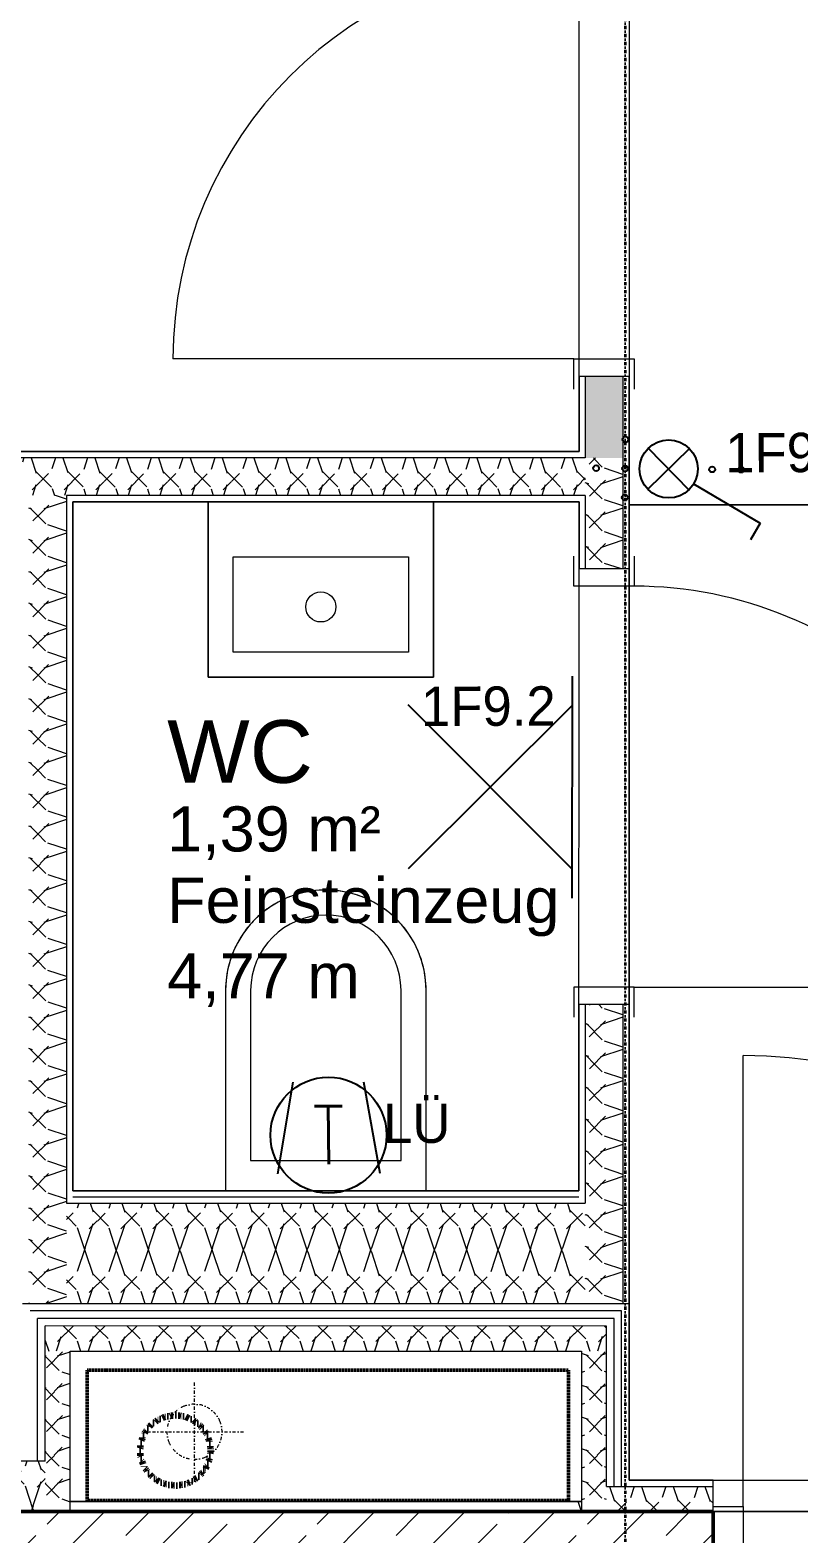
# Model space of a CAD drawing. Header units: metres. Extents: x -17679 to 22565, y -12299 to 33430.
# Drawn here: x 1560 to 3094, y 19625 to 22626 of the extents above; entities that cross this region are included whole.
import ezdxf
from ezdxf.enums import TextEntityAlignment as Align

# ---------------------------------------------------------------- set-up
doc = ezdxf.new("R2010")
doc.units = ezdxf.units.M
for name, pattern in [('Strich Punkt', [0.015875, 0.00635, -0.0047625, 0, -0.0047625]), ('Strich Punkt Mittel', [0.015875, 0.00635, -0.0047625, 0, -0.0047625]), ('Verdeckt', [0.003, 0.002, -0.001])]:
    doc.linetypes.add(name, pattern=pattern)
doc.layers.get('0').update_dxf_attribs({"color": 252})
for name, color, linetype, lineweight in [('A-DETL-MBND', 5, 'Continuous', 5), ('A_Brandabschnitte', 30, 'Verdeckt', 50), ('A_Decken', 8, 'Continuous', 13), ('A_Kanal_SW', 34, 'Strich Punkt', 100), ('A_Raeume', 7, 'Continuous', 13), ('A_Raeume_', 7, 'Continuous', 5), ('A_Raeume_Beschriftung_', 7, 'Continuous', 9), ('A_Raster_', 1, 'Continuous', 9), ('A_Sanitaer', 3, 'Continuous', 13), ('A_Tueren', 31, 'Continuous', 13), ('A_Waende', 7, 'Continuous', 13), ('P-PIPE', 3, 'Continuous', 5), ('P-PIPE-CNTR', 3, 'Continuous', 5)]:
    doc.layers.add(name, color=color, linetype=linetype, lineweight=lineweight)
doc.layers.add('E_Steckdose+Schalter', color=150, linetype='Continuous', true_color=0x0b6cf4)
doc.layers.add('ET_LEGENDE - Wohnung$0$800_KO_HI____L', color=130, linetype='Continuous')
doc.styles.add('Arial_2', font='arial.ttf', dxfattribs={"height": 0.09})
doc.styles.add('Arial_4', font='arial.ttf', dxfattribs={"height": 0.1249999999999999})
doc.styles.add('ET_LEGENDE - Wohnung$0$ROMANS', font='romans.shx', dxfattribs={"width": 0.6})

# ---------------------------------------------------------------- blocks, each defined once
blk = doc.blocks.new('*U548')
for p, q in [((25, 43.30127018922939), (91.66666666666666, 158.7713240271434)), ((91.66666666666666, 158.7713240271434), (120.5341801261374, 142.1046573604767)), ((-35.35533905932738, -35.35533905932736), (35.35533905932737, 35.35533905932737)), ((35.35533905932736, -35.35533905932738), (-35.35533905932736, 35.35533905932738))]:
    blk.add_line(p, q)
blk.add_circle((0, 0), 50)
at = {"layer": 'ET_LEGENDE - Wohnung$0$800_KO_HI____L'}
for centre in [(0, 125), (0, 74.99999999999997), (-50, -75), (0, -75), (50, -75), (0, -125)]:
    blk.add_circle(centre, 5, dxfattribs=at)
at = {"style": 'ET_LEGENDE - Wohnung$0$ROMANS', "width": 0.6, "flags": 1}
for tag, p in [('RAUMBUCHNUMMER', (-0.248237514286302, -465.740553349995)), ('ANLAGE', (-0.248237514286302, -615.740553349995))]:
    blk.add_attdef(tag, text='', height=100, dxfattribs=at).set_placement(p, align=Align.MIDDLE)
for tag, p in [('TEILANLAGE_NR', (-0.248237514286302, -765.740553349995)), ('KOMPONENTE', (-0.248237514286302, -915.740553349995)), ('KOMPONENTE_NR', (-0.248237514286302, -1065.740553349995)), ('BEZEICHNUNG', (-0.248237514286302, -1215.740553349995)), ('TYP', (-0.248237514286302, -1365.740553349995)), ('HERSTELLER', (-0.248237514286302, -1515.740553349995)), ('MODEL', (-0.248237514286302, -1665.740553349995)), ('LEISTUNG_MAX', (-0.248237514286302, -1815.740553349995)), ('SPEZIFISCH_1', (-0.248237514286302, -1965.740553349995)), ('SPEZIFISCH_2', (-0.248237514286302, -2115.740553349995)), ('SPEZIFISCH_3', (-0.2482375142872115, -2265.740553349995)), ('SPEZIFISCH_4', (-0.248237514286302, -2415.740553349995)), ('SPEZIFISCH_5', (-0.248237514286302, -2565.740553349995)), ('GEWERKE_CODE', (-0.248237514286302, -2715.740553349995)), ('LV_POS', (-0.248237514286302, -2865.740553349995)), ('ZAEHLER', (-0.248237514286302, -3015.740553349995)), ('PLATZHALTER_1', (-0.248237514286302, -3165.740553349995)), ('PLATZHALTER_2', (-0.2482375142872115, -3315.740553349995)), ('PLATZHALTER_3', (-0.2482375142872115, -3465.740553349995)), ('JOBLISTE_VDMA', (-0.248237514286302, -3615.740553349996)), ('ET_SPEZIFISCH_1', (-0.248237514286302, -3765.740553349996)), ('ET_SPEZIFISCH_2', (-0.248237514286302, -3915.740553349996)), ('ET_SPEZIFISCH_3', (-0.248237514286302, -4065.740553349995)), ('ET_SPEZIFISCH_4', (-0.248237514286302, -4215.740553349995)), ('ET_SPEZIFISCH_5', (-0.248237514286302, -4365.740553349995)), ('ET_SPEZIFISCH_6', (-0.248237514286302, -4515.740553349995)), ('ET_SPEZIFISCH_7', (-0.248237514286302, -4665.740553349995))]:
    blk.add_attdef(tag, text='', height=100, dxfattribs=at).set_placement(p, align=Align.MIDDLE_CENTER)
blk = doc.blocks.new('*U554')
for p, q in [((-61.10572275256288, 91.4663361400626), (-88.08133666266853, -65.89141166887865)), ((61.13336169065442, 91.44786541193635), (88.10124545852727, -65.86478990064664))]:
    blk.add_line(p, q)
blk.add_circle((0, 0), 100)
at = {"style": 'ET_LEGENDE - Wohnung$0$ROMANS', "width": 0.8}
blk.add_text('T', height=100, dxfattribs=at).set_placement((0, 0), align=Align.MIDDLE_CENTER)
at = {"style": 'ET_LEGENDE - Wohnung$0$ROMANS', "width": 0.6, "flags": 1}
for tag, p in [('RAUMBUCHNUMMER', (0, -400)), ('ANLAGE', (0, -550))]:
    blk.add_attdef(tag, text='', height=100, dxfattribs=at).set_placement(p, align=Align.MIDDLE)
for tag, p in [('TEILANLAGE_NR', (0, -700)), ('KOMPONENTE', (0, -850)), ('KOMPONENTE_NR', (0, -1000)), ('BEZEICHNUNG', (0, -1150)), ('TYP', (0, -1300)), ('HERSTELLER', (0, -1450)), ('MODEL', (0, -1600)), ('LEISTUNG_MAX', (0, -1750)), ('SPEZIFISCH_1', (0, -1900)), ('SPEZIFISCH_2', (0, -2050)), ('SPEZIFISCH_3', (-9.095e-13, -2200)), ('SPEZIFISCH_4', (0, -2350)), ('SPEZIFISCH_5', (0, -2500)), ('GEWERKE_CODE', (0, -2650)), ('LV_POS', (0, -2800)), ('ZAEHLER', (0, -2950)), ('PLATZHALTER_1', (0, -3100)), ('PLATZHALTER_2', (-9.095e-13, -3250)), ('PLATZHALTER_3', (-9.095e-13, -3400)), ('JOBLISTE_VDMA', (0, -3550)), ('ET_SPEZIFISCH_1', (0, -3700)), ('ET_SPEZIFISCH_2', (0, -3850)), ('ET_SPEZIFISCH_3', (0, -4000)), ('ET_SPEZIFISCH_4', (0, -4149.999999999999)), ('ET_SPEZIFISCH_5', (0, -4299.999999999999)), ('ET_SPEZIFISCH_6', (0, -4449.999999999999)), ('ET_SPEZIFISCH_7', (0, -4599.999999999999))]:
    blk.add_attdef(tag, text='', height=100, dxfattribs=at).set_placement(p, align=Align.MIDDLE_CENTER)
blk = doc.blocks.new('*U546')
for p, q in [((-70.71067811865481, -70.71067811865473), (70.71067811865473, 70.71067811865474)), ((70.7106781186547, -70.71067811865474), (-70.71067811865478, 70.71067811865477)), ((-95.7106781186548, -70.71067811865473), (95.7106781186547, -70.71067811865474))]:
    blk.add_line(p, q)
at = {"style": 'ET_LEGENDE - Wohnung$0$ROMANS', "width": 0.6, "flags": 1}
for tag, p in [('RAUMBUCHNUMMER', (0, -400)), ('ANLAGE', (0, -550))]:
    blk.add_attdef(tag, text='', height=100, dxfattribs=at).set_placement(p, align=Align.MIDDLE)
for tag, p in [('TEILANLAGE_NR', (0, -700)), ('KOMPONENTE', (0, -850)), ('KOMPONENTE_NR', (0, -1000)), ('BEZEICHNUNG', (0, -1150)), ('TYP', (0, -1300)), ('HERSTELLER', (0, -1450)), ('MODEL', (0, -1600)), ('LEISTUNG_MAX', (0, -1750)), ('SPEZIFISCH_1', (0, -1900)), ('SPEZIFISCH_2', (0, -2050)), ('SPEZIFISCH_3', (-9.095e-13, -2200)), ('SPEZIFISCH_4', (0, -2350)), ('SPEZIFISCH_5', (0, -2500)), ('GEWERKE_CODE', (0, -2650)), ('LV_POS', (0, -2800)), ('ZAEHLER', (0, -2950)), ('PLATZHALTER_1', (0, -3100)), ('PLATZHALTER_2', (-9.095e-13, -3250)), ('PLATZHALTER_3', (-9.095e-13, -3400)), ('JOBLISTE_VDMA', (0, -3550)), ('ET_SPEZIFISCH_1', (0, -3700)), ('ET_SPEZIFISCH_2', (0, -3850)), ('ET_SPEZIFISCH_3', (0, -4000)), ('ET_SPEZIFISCH_4', (0, -4149.999999999999)), ('ET_SPEZIFISCH_5', (0, -4299.999999999999)), ('ET_SPEZIFISCH_6', (0, -4449.999999999999)), ('ET_SPEZIFISCH_7', (0, -4599.999999999999))]:
    blk.add_attdef(tag, text='', height=100, dxfattribs=at).set_placement(p, align=Align.MIDDLE_CENTER)
blk = doc.blocks.new('UZ_D1 - SL_0900x2000_Wohnungstür-5426848-263_PP_03DG_BT2')
at = {"layer": 'A_Tueren', "lineweight": 5}
for p, q in [((-0.4500000000000081, 0.1000000000000607), (-0.5100000000000088, 0.1000000000000607)), ((-0.4500000000000082, -0.1000000000009659), (-0.4500000000000081, 0.1000000000000607)), ((0.4499999999999915, 0.1000000000000617), (0.5099999999999922, 0.1000000000000617)), ((0.4499999999999915, -0.1000000000009661), (0.4499999999999915, 0.1000000000000617)), ((-0.5100000000000088, -0.1000000000009661), (-0.4500000000000082, -0.1000000000009659)), ((0.5099999999999922, -0.1000000000009661), (0.4499999999999915, -0.1000000000009661)), ((0.4499999999999896, -0.1000000000009668), (0.449999999999988, -1.000000000000967))]:
    blk.add_line(p, q, dxfattribs=at)
blk.add_arc((0.4499999999999895, -0.1000000000009668), 0.9000000000000012, 179.9999999999999, 269.9999999999999, dxfattribs=at)
blk = doc.blocks.new('UZ_D1 - SL_0800x2000_Zimmertür_Stahlzarge_GK-5426788-263_PP_03DG_BT2')
at = {"layer": 'A_Tueren', "lineweight": 5}
for p, q in [((0.3999999999999895, 0.0600000000009666), (0.3999999999999881, 0.8600000000009665)), ((-0.4600000000000088, 0.0600000000009661), (-0.400000000000008, 0.0600000000009659)), ((-0.400000000000008, 0.0600000000009659), (-0.400000000000008, -0.0600000000000611)), ((0.3999999999999917, 0.0600000000009661), (0.3999999999999917, -0.060000000000065)), ((0.4599999999999925, 0.0600000000009661), (0.3999999999999917, 0.0600000000009661)), ((-0.400000000000008, -0.0600000000000611), (-0.4600000000000088, -0.0600000000000611)), ((0.3999999999999917, -0.060000000000065), (0.4599999999999925, -0.0600000000000649))]:
    blk.add_line(p, q, dxfattribs=at)
blk.add_arc((0.3999999999999895, 0.0600000000009666), 0.7999999999999995, 89.99999999999969, 180, dxfattribs=at)
blk = doc.blocks.new('UZ_D1 - SL_0800x2000_Zimmertür_Stahlzarge_GK-7175508-263_PP_03DG_BT2')
at = {"layer": 'A_Tueren', "lineweight": 5}
for p, q in [((-0.400000000000008, 0.0600000000000611), (-0.4600000000000088, 0.0600000000000611)), ((-0.400000000000008, -0.0600000000009659), (-0.400000000000008, 0.0600000000000611)), ((0.3999999999999917, 0.0600000000000649), (0.4599999999999925, 0.060000000000065)), ((0.3999999999999917, -0.0600000000009661), (0.3999999999999917, 0.060000000000065)), ((-0.4600000000000088, -0.0600000000009661), (-0.400000000000008, -0.0600000000009659)), ((0.4599999999999925, -0.0600000000009661), (0.3999999999999917, -0.0600000000009661)), ((0.3999999999999895, -0.0600000000009666), (0.3999999999999883, -0.8600000000009668))]:
    blk.add_line(p, q, dxfattribs=at)
blk.add_arc((0.3999999999999895, -0.0600000000009665), 0.8000000000000008, 179.9999999999999, 269.9999999999999, dxfattribs=at)
blk = doc.blocks.new('Sani_Handwaschbecken_Wandbasiert_eckig - 450 x 350-11050515-263_PP_03DG_BT2')
at = {"layer": 'A_Sanitaer', "lineweight": 5}
for p, q in [((0.3476462476066952, 0.400000000000962), (-0.1023537523933027, 0.400000000000962)), ((-0.1023537523933027, 0.400000000000962), (-0.1023537523933027, 0.0500000000009886)), ((-0.1023537523933027, 0.0500000000009887), (-0.1023537523933027, 0.400000000000962)), ((-0.1023537523933027, 0.400000000000962), (0.3476462476066952, 0.400000000000962)), ((0.3476462476066952, 0.0500000000009886), (0.3476462476066952, 0.400000000000962)), ((0.3476462476066952, 0.400000000000962), (0.3476462476066952, 0.0500000000009887)), ((-0.0523537523932997, 0.1600000000010784), (-0.0523537523932997, 0.3500000000009899)), ((-0.0523537523932997, 0.3500000000009899), (0.2976462476066701, 0.3500000000009899)), ((0.2976462476066701, 0.3500000000009899), (0.2976462476066701, 0.1600000000010784)), ((0.2976462476066701, 0.1600000000010784), (-0.0523537523932997, 0.1600000000010784))]:
    blk.add_line(p, q, dxfattribs=at)
blk.add_circle((0.1226462476066962, 0.2600000000009186), 0.03, dxfattribs=at)
blk = doc.blocks.new('Sani_WC-Wandbasierend - 400x600-3803100-263_PP_03DG_BT2')
at = {"layer": 'A_Sanitaer', "lineweight": 5}
for p, q in [((-0.0750000000000053, 0.5125000000019605), (-0.0750000000000053, 0.112500000001966)), ((-0.0750000000000077, 0.5125000000019089), (-0.0750000000000077, 0.112500000001966)), ((-0.0250000000000051, 0.5125000000019088), (-0.0250000000000051, 0.1725000000019744)), ((0.2749999999999947, 0.1725000000019744), (0.2749999999999948, 0.5125000000019082)), ((0.3249999999999948, 0.112500000001966), (0.3249999999999949, 0.5125000000019604)), ((0.3249999999999972, 0.112500000001966), (0.3249999999999972, 0.5125000000019082)), ((-0.0250000000000051, 0.1725000000019744), (0.2749999999999947, 0.1725000000019744)), ((-0.0750000000000077, 0.112500000001966), (0.3249999999999972, 0.112500000001966))]:
    blk.add_line(p, q, dxfattribs=at)
for centre, radius, start, end in [((0.1249999999999948, 0.5125000000019604), 0.1999999999999988, 5.09e-14, 179.9999999999997), ((0.1249999999999948, 0.5125000000019082), 0.1999999999999988, 112.8528794998156, 118.3338571281986), ((0.1249999999999948, 0.5125000000019082), 0.1999999999999987, 101.3339964692046, 112.8528794998156), ((0.1249999999999948, 0.5125000000019082), 0.1999999999999987, 97.60326441027593, 101.3339964692046), ((0.1249999999999948, 0.5125000000019082), 0.1999999999999986, 82.39673558972397, 97.60326441027593), ((0.1249999999999948, 0.5125000000019082), 0.1999999999999986, 78.66600353081888, 82.39673558972397), ((0.1249999999999948, 0.5125000000019082), 0.1999999999999986, 67.14712050018116, 78.66600353081888), ((0.1249999999999948, 0.5125000000019082), 0.1999999999999987, 61.66614287180238, 67.14712050018117), ((0.1249999999999948, 0.5125000000019082), 0.149999999999999, 3.82e-14, 179.9999999999997), ((0.1249999999999948, 0.5125000000019082), 0.1999999999999989, 128.1952334386284, 134.0719441992074), ((0.1249999999999948, 0.5125000000019082), 0.1999999999999988, 118.3338571281985, 128.1952334386284), ((0.1249999999999948, 0.5125000000019082), 0.1999999999999985, 51.80476656136871, 61.66614287180234), ((0.1249999999999948, 0.5125000000019082), 0.1999999999999986, 45.92805580079151, 51.80476656136872), ((0.1249999999999948, 0.5125000000019082), 0.1999999999999989, 143.7337526642709, 149.4915463131633), ((0.1249999999999948, 0.5125000000019082), 0.1999999999999988, 134.0719441992074, 143.7337526642709), ((0.1249999999999948, 0.5125000000019082), 0.1999999999999985, 36.26624733573353, 45.92805580079151), ((0.1249999999999948, 0.5125000000019082), 0.1999999999999985, 30.50845368684214, 36.26624733573353), ((0.1249999999999948, 0.5125000000019082), 0.1999999999999989, 152.2043756006011, 159.8510088430467), ((0.1249999999999948, 0.5125000000019082), 0.1999999999999988, 149.4915463131633, 152.0709084514634), ((0.1249999999999948, 0.5125000000019082), 0.1999999999999986, 20.14899115694564, 30.50845368684214), ((0.1249999999999948, 0.5125000000019082), 0.1999999999999988, 159.8510088430467, 164.7803280719481), ((0.1249999999999948, 0.5125000000019082), 0.1999999999999986, 15.21967192805738, 20.14899115694565), ((0.1249999999999948, 0.5125000000019082), 0.1999999999999988, 164.7803280719481, 179.9999999999997), ((0.1249999999999948, 0.5125000000019082), 0.1999999999999988, 5.72e-14, 15.21967192805736)]:
    blk.add_arc(centre, radius, start, end, dxfattribs=at)
blk = doc.blocks.new('Symbol_Schatten - Bodendurchbruch_Schatten-5766287-263_PP_03DG_BT2')
at = {"layer": 'A-DETL-MBND'}
for p, q in [((-0.5099999999993617, -0.15), (0.5099999999993617, -0.15)), ((0.509999999999362, -0.15), (-0.5099999999993612, -0.15))]:
    blk.add_line(p, q, dxfattribs=at)
blk = doc.blocks.new('6546546')
at = {"layer": 'A_Waende', "lineweight": 5, "true_color": 0x636466}
h = blk.add_hatch(dxfattribs=at)
h.set_pattern_fill('FP_98', color=251, angle=247.6400000000046, style=0, pattern_type=2)
h.set_pattern_definition([(134.9980000000046, (-46.96771972052427, 80.32518947537115), (-0.2539953934585934, 0.1270123151580755), [0.02245, -0.15715]), (134.9980000000046, (-47.07886110418389, 80.37307050332815), (-0.2539953934585934, 0.1270123151580755), [0.02245, -0.15715]), (134.9980000000046, (-46.96747013992857, 80.38888357014865), (-0.2539953934585934, 0.1270123151580755), [0.02245, -0.15715]), (134.9980000000046, (-47.07899194841686, 80.43583978626008), (-0.2539953934585934, 0.1270123151580755), [0.02245, -0.15715]), (161.5630000000046, (-46.98371694582395, 80.341501703383), (-0.5079932232547822, 0.1270184192438913), [0.0502, -0.35141]), (161.5630000000046, (-47.03147923741824, 80.35682369743279), (-0.5079932232547822, 0.1270184192438913), [0.0502, -0.35141]), (161.5630000000046, (-46.98384779005692, 80.40427098631491), (-0.5079932232547822, 0.1270184192438913), [0.0502, -0.35141]), (161.5630000000046, (-47.03122965682257, 80.42051779221029), (-0.5079932232547822, 0.1270184192438913), [0.0502, -0.35141]), (224.9980000000046, (-47.07917610689607, 80.34076105001661), (0.2540042599719548, 0.1269945826250063), [0.02245, -0.15715]), (224.9980000000046, (-46.96747013992857, 80.38888357014865), (0.2540042599719548, 0.1269945826250063), [0.02245, -0.15715]), (224.9980000000046, (-47.07892652630039, 80.40445514479411), (0.2540042599719548, 0.1269945826250063), [0.02245, -0.15715]), (224.9980000000046, (-46.96852579600714, 80.4520332779092), (0.2540042599719548, 0.1269945826250063), [0.02245, -0.15715]), (198.4330000000046, (-47.03147923741824, 80.35682369743279), (0.5080020895753119, 0.1269829543171709), [0.0502, -0.35141]), (198.4330000000046, (-46.98378236794043, 80.37288634484895), (0.5080020895753119, 0.1269829543171709), [0.0502, -0.35141]), (198.4330000000046, (-47.03122965682257, 80.42051779221029), (0.5080020895753119, 0.1269829543171709), [0.0502, -0.35141]), (198.4330000000046, (-46.98353278734475, 80.43658043962647), (0.5080020895753119, 0.1269829543171709), [0.0502, -0.35141])])
h.paths.add_polyline_path([(-46.98058915337031, 77.99146239117188), (-46.98058426348576, 78.1414623893082), (-47.05558426353101, 78.141462014959), (-47.05558877719144, 77.99146464804173)])
h.paths.add_polyline_path([(-46.9805958047575, 77.97896349994778), (-46.98058928093125, 77.9789646480474), (-46.98058915337031, 77.99146239117188), (-47.05558877719144, 77.99146239117188), (-47.05558877719142, 77.9789646480474)])
h.paths.add_polyline_path([(-46.98055808379577, 79.0114623907101), (-46.98046772062193, 82.01439945052103), (-47.05546766428935, 82.01439945052104), (-47.05546772058795, 79.01146464486071)])
h = blk.add_hatch(dxfattribs=at)
h.set_pattern_fill('FP_93', color=251, angle=-112.359999999997, style=0, pattern_type=2)
h.set_pattern_definition([(224.998000000003, (-47.62298576743725, 77.99096274950367), (-0.1270123151580825, -0.2539953934585899), [0.02245, -0.15715]), (224.998000000003, (-47.67048637056562, 77.88074617768962), (-0.1270123151580825, -0.2539953934585899), [0.02245, -0.15715]), (224.998000000003, (-47.68667986221476, 77.99121233009936), (-0.1270123151580825, -0.2539953934585899), [0.02245, -0.15715]), (224.998000000003, (-47.73456089017177, 77.8800709464397), (-0.1270123151580825, -0.2539953934585899), [0.02245, -0.15715]), (251.563000000003, (-47.63891757062046, 77.97589033604956), (-0.1270184192439053, -0.5079932232547789), [0.0502, -0.35141]), (251.563000000003, (-47.65516437651584, 77.92850846928391), (-0.1270184192439053, -0.5079932232547789), [0.0502, -0.35141]), (251.563000000003, (-47.70261166539798, 77.97613991664525), (-0.1270184192439053, -0.5079932232547789), [0.0502, -0.35141]), (251.563000000003, (-47.71831408427641, 77.92745281320536), (-0.1270184192439053, -0.5079932232547789), [0.0502, -0.35141]), (314.998000000003, (-47.63910172909966, 77.8808115998061), (-0.1269945826249992, 0.2540042599719584), [0.02245, -0.15715]), (314.998000000003, (-47.68667986221476, 77.99121233009936), (-0.1269945826249992, 0.2540042599719584), [0.02245, -0.15715]), (314.998000000003, (-47.70225143686022, 77.87975594372753), (-0.1269945826249992, 0.2540042599719584), [0.02245, -0.15715]), (314.998000000003, (-47.75037395699228, 77.99146191069502), (-0.1269945826249992, 0.2540042599719584), [0.02245, -0.15715]), (288.433000000003, (-47.65516437651584, 77.92850846928391), (-0.1269829543171566, 0.5080020895753156), [0.0502, -0.35141]), (288.433000000003, (-47.67030221208641, 77.97582491393308), (-0.1269829543171566, 0.5080020895753156), [0.0502, -0.35141]), (288.433000000003, (-47.71831408427641, 77.92745281320536), (-0.1269829543171566, 0.5080020895753156), [0.0502, -0.35141]), (288.433000000003, (-47.73437673169257, 77.97514968268318), (-0.1269829543171566, 0.5080020895753156), [0.0502, -0.35141])])
h.paths.add_polyline_path([(-47.05559580472351, 77.90396502422628), (-47.05559141020623, 77.90396502422628), (-47.05559580472352, 77.97896464804738), (-48.17808877668321, 77.97896502419236), (-48.1780887766832, 77.90399842582045), (-47.06805808375616, 77.90396502422628)])
h.paths.add_polyline_path([(-48.1780887766832, 77.90399842582045), (-48.17808915282822, 77.90400354147131), (-48.17809140969795, 77.90399842589973)])
h = blk.add_hatch(dxfattribs=at)
h.set_pattern_fill('FP_30', color=251, angle=247.6400000000022, style=0, pattern_type=2)
h.set_pattern_definition([(134.9980000000021, (-46.9677432710317, 77.14184893445616), (-0.2539953934585882, 0.1270123151580861), [0.02245, -0.15715]), (134.9980000000021, (-47.07926507951997, 77.18880515056759), (-0.2539953934585882, 0.1270123151580861), [0.02245, -0.15715]), (134.9980000000021, (-46.96787411526466, 77.20461821738807), (-0.2539953934585882, 0.1270123151580861), [0.02245, -0.15715]), (134.9980000000021, (-47.07901549892429, 77.25249924534509), (-0.2539953934585882, 0.1270123151580861), [0.02245, -0.15715]), (161.5630000000022, (-46.98412092116003, 77.15723635062243), (-0.5079932232547771, 0.1270184192439125), [0.0502, -0.35141]), (161.5630000000022, (-47.03150278792569, 77.1734831565178), (-0.5079932232547771, 0.1270184192439125), [0.0502, -0.35141]), (161.5630000000022, (-46.98387134056436, 77.22093044539994), (-0.5079932232547771, 0.1270184192439125), [0.0502, -0.35141]), (161.5630000000022, (-47.03163363215865, 77.23625243944971), (-0.5079932232547771, 0.1270184192439125), [0.0502, -0.35141]), (224.9980000000022, (-47.0791996574035, 77.15742050910163), (0.2540042599719601, 0.1269945826249957), [0.02245, -0.15715]), (224.9980000000022, (-46.96787411526466, 77.20461821738807), (0.2540042599719601, 0.1269945826249957), [0.02245, -0.15715]), (224.9980000000022, (-47.07895007680781, 77.22111460387914), (0.2540042599719601, 0.1269945826249957), [0.02245, -0.15715]), (224.9980000000022, (-46.96854934651456, 77.26869273699424), (0.2540042599719601, 0.1269945826249957), [0.02245, -0.15715]), (198.4330000000022, (-47.03150278792569, 77.1734831565178), (0.5080020895753172, 0.1269829543171497), [0.0502, -0.35141]), (198.4330000000022, (-46.98380591844787, 77.18954580393398), (0.5080020895753172, 0.1269829543171497), [0.0502, -0.35141]), (198.4330000000022, (-47.03163363215865, 77.23625243944971), (0.5080020895753172, 0.1269829543171497), [0.0502, -0.35141]), (198.4330000000022, (-46.98393676268084, 77.25231508686589), (0.5080020895753172, 0.1269829543171497), [0.0502, -0.35141])])
h.paths.add_polyline_path([(-46.98063993294141, 76.29146239194175), (-46.98064861719539, 76.88792437304005), (-47.05562198448143, 76.88792437304004), (-47.05563391458793, 76.2914646486306), (-47.01314128704862, 76.29146336995952)])
h.paths.add_polyline_path([(-46.98064062903163, 77.75792437264612), (-46.98059580467828, 77.75792700566089), (-46.98058915337031, 77.97896239117757), (-47.0555891534043, 77.97896239117756), (-47.05559141020622, 77.75792663016453)])
h = blk.add_hatch(dxfattribs=at)
h.set_pattern_fill('FP_29', color=251, angle=247.6400000000036, style=0, pattern_type=2)
h.set_pattern_definition([(134.9980000000035, (-48.07837285602641, 77.0915804061436), (-0.2539953934585912, 0.12701231515808), [0.02245, -0.15715]), (134.9980000000035, (-48.18951423968606, 77.13946143410061), (-0.2539953934585912, 0.12701231515808), [0.02245, -0.15715]), (134.9980000000035, (-48.07812327543072, 77.1552745009211), (-0.2539953934585912, 0.12701231515808), [0.02245, -0.15715]), (134.9980000000035, (-48.18926465909037, 77.20315552887813), (-0.2539953934585912, 0.12701231515808), [0.02245, -0.15715]), (161.5630000000035, (-48.09344526948052, 77.10751220932681), (-0.5079932232547801, 0.1270184192439003), [0.0502, -0.35141]), (161.5630000000035, (-48.14213237292039, 77.12321462820523), (-0.5079932232547801, 0.1270184192439003), [0.0502, -0.35141]), (161.5630000000035, (-48.09450092555907, 77.17066191708734), (-0.5079932232547801, 0.1270184192439003), [0.0502, -0.35141]), (161.5630000000035, (-48.14188279232474, 77.18690872298274), (-0.5079932232547801, 0.1270184192439003), [0.0502, -0.35141]), (224.9980000000036, (-48.18982924239822, 77.10715198078907), (0.2540042599719571, 0.1269945826250018), [0.02245, -0.15715]), (224.9980000000036, (-48.07812327543072, 77.1552745009211), (0.2540042599719571, 0.1269945826250018), [0.02245, -0.15715]), (224.9980000000036, (-48.18957966180253, 77.17084607556657), (0.2540042599719571, 0.1269945826250018), [0.02245, -0.15715]), (224.9980000000036, (-48.07825411966369, 77.21804378385302), (0.2540042599719571, 0.1269945826250018), [0.02245, -0.15715]), (198.4330000000036, (-48.14213237292039, 77.12321462820523), (0.5080020895753142, 0.126982954317162), [0.0502, -0.35141]), (198.4330000000036, (-48.09443550344258, 77.13927727562141), (0.5080020895753142, 0.126982954317162), [0.0502, -0.35141]), (198.4330000000036, (-48.14188279232474, 77.18690872298274), (0.5080020895753142, 0.126982954317162), [0.0502, -0.35141]), (198.4330000000036, (-48.0941859228469, 77.20297137039891), (0.5080020895753142, 0.126982954317162), [0.0502, -0.35141])])
h.paths.add_polyline_path([(-48.09063993274163, 76.29149579361533), (-48.09063391411711, 77.90399579288491), (-48.16559140970144, 77.90399579288491), (-48.16559178584643, 76.29149805048512), (-48.13314128653928, 76.29149805048512)])
h = blk.add_hatch(dxfattribs=at)
h.set_pattern_fill('FP_92', color=251, angle=-112.3600000000022, style=0, pattern_type=2)
h.set_pattern_definition([(224.9979999999978, (-47.57329637167962, 76.51617294619703), (-0.1270123151581055, -0.2539953934585784), [0.02245, -0.15715]), (224.9979999999978, (-47.62117739963665, 76.4050315625374), (-0.1270123151581055, -0.2539953934585784), [0.02245, -0.15715]), (224.9979999999978, (-47.63699046645712, 76.51642252679272), (-0.1270123151581055, -0.2539953934585784), [0.02245, -0.15715]), (224.9979999999978, (-47.68394668256855, 76.40490071830445), (-0.1270123151581055, -0.2539953934585784), [0.02245, -0.15715]), (251.5629999999978, (-47.58922817486282, 76.50110053274294), (-0.1270184192439514, -0.5079932232547673), [0.0502, -0.35141]), (251.5629999999978, (-47.60455016891262, 76.45333824114864), (-0.1270184192439514, -0.5079932232547673), [0.0502, -0.35141]), (251.5629999999978, (-47.65237788262338, 76.50004487666439), (-0.1270184192439514, -0.5079932232547673), [0.0502, -0.35141]), (251.5629999999978, (-47.66862468851876, 76.45266300989874), (-0.1270184192439514, -0.5079932232547673), [0.0502, -0.35141]), (314.9979999999978, (-47.58848752149645, 76.40564137167082), (-0.1269945826249762, 0.2540042599719699), [0.02245, -0.15715]), (314.9979999999978, (-47.63699046645712, 76.51642252679272), (-0.1269945826249762, 0.2540042599719699), [0.02245, -0.15715]), (314.9979999999978, (-47.65256204110261, 76.40496614042092), (-0.1269945826249762, 0.2540042599719699), [0.02245, -0.15715]), (314.9979999999978, (-47.69975974938904, 76.51629168255975), (-0.1269945826249762, 0.2540042599719699), [0.02245, -0.15715]), (288.4329999999978, (-47.60455016891262, 76.45333824114864), (-0.1269829543171106, 0.508002089575327), [0.0502, -0.35141]), (288.4329999999978, (-47.62061281632879, 76.50103511062646), (-0.1269829543171106, 0.508002089575327), [0.0502, -0.35141]), (288.4329999999978, (-47.66862468851876, 76.45266300989874), (-0.1269829543171106, 0.508002089575327), [0.0502, -0.35141]), (288.4329999999978, (-47.68468733593493, 76.50035987937656), (-0.1269829543171106, 0.508002089575327), [0.0502, -0.35141])])
h.paths.add_polyline_path([(-47.06314279160583, 76.29146502495657), (-47.05563993290748, 76.29149842663008), (-47.05563993290748, 76.49146464872085), (-48.09063391411711, 76.49149579352444), (-48.09059178588052, 76.2914957936153), (-47.06314766113175, 76.29146502495657)])
h = blk.add_hatch(dxfattribs=at)
h.set_pattern_fill('FP_26', color=251, angle=-112.3599999999959, style=0, pattern_type=2)
h.set_pattern_definition([(224.9980000000041, (-47.57289091732462, 76.29109554704488), (-0.1270123151580778, -0.2539953934585922), [0.02245, -0.15715]), (224.9980000000041, (-47.62077194528164, 76.17995416338525), (-0.1270123151580778, -0.2539953934585922), [0.02245, -0.15715]), (224.9980000000041, (-47.63658501210215, 76.29134512764057), (-0.1270123151580778, -0.2539953934585922), [0.02245, -0.15715]), (224.9980000000041, (-47.68446604005915, 76.18020374398091), (-0.1270123151580778, -0.2539953934585922), [0.02245, -0.15715]), (251.5630000000041, (-47.58882272050785, 76.27602313359078), (-0.1270184192438959, -0.5079932232547812), [0.0502, -0.35141]), (251.5630000000041, (-47.60544995123187, 76.22771645497954), (-0.1270184192438959, -0.5079932232547812), [0.0502, -0.35141]), (251.5630000000041, (-47.652897240114, 76.27534790234085), (-0.1270184192438959, -0.5079932232547812), [0.0502, -0.35141]), (251.5630000000041, (-47.66821923416379, 76.22758561074656), (-0.1270184192438959, -0.5079932232547812), [0.0502, -0.35141]), (314.998000000004, (-47.5893873038157, 76.18001958550171), (-0.1269945826250039, 0.254004259971956), [0.02245, -0.15715]), (314.998000000004, (-47.63658501210215, 76.29134512764057), (-0.1269945826250039, 0.254004259971956), [0.02245, -0.15715]), (314.998000000004, (-47.6530813985932, 76.18026916609739), (-0.1269945826250039, 0.254004259971956), [0.02245, -0.15715]), (314.998000000004, (-47.70027910687966, 76.29159470823625), (-0.1269945826250039, 0.254004259971956), [0.02245, -0.15715]), (288.433000000004, (-47.60544995123187, 76.22771645497954), (-0.126982954317166, 0.5080020895753132), [0.0502, -0.35141]), (288.433000000004, (-47.62058778680244, 76.2750328996287), (-0.126982954317166, 0.5080020895753132), [0.0502, -0.35141]), (288.433000000004, (-47.66821923416379, 76.22758561074656), (-0.126982954317166, 0.5080020895753132), [0.0502, -0.35141]), (288.433000000004, (-47.68428188157995, 76.27528248022439), (-0.126982954317166, 0.5080020895753132), [0.0502, -0.35141])])
h.paths.add_polyline_path([(-47.01314279162846, 76.19646336996183), (-47.01314128704863, 76.24646336993919), (-48.13314128653927, 76.2464633699392), (-48.13314128653928, 76.19649707250639), (-47.01315091635982, 76.19646337020632)])
h = blk.add_hatch(dxfattribs=at)
h.set_pattern_fill('FP_28', color=251, angle=-112.3599999999961, style=0, pattern_type=2)
h.set_pattern_definition([(314.9980000000039, (-48.17835677198239, 76.03626992265978), (0.2539953934585919, -0.1270123151580785), [0.02245, -0.15715]), (314.9980000000039, (-48.0668349634941, 75.98931370654837), (0.2539953934585919, -0.1270123151580785), [0.02245, -0.15715]), (314.9980000000039, (-48.17822592774942, 75.97350063972787), (0.2539953934585919, -0.1270123151580785), [0.02245, -0.15715]), (314.9980000000039, (-48.06708454408978, 75.92561961177087), (0.2539953934585919, -0.1270123151580785), [0.02245, -0.15715]), (341.5630000000039, (-48.16197912185405, 76.02088250649354), (0.5079932232547808, -0.1270184192438973), [0.0502, -0.35141]), (341.5630000000039, (-48.11459725508839, 76.00463570059814), (0.5079932232547808, -0.1270184192438973), [0.0502, -0.35141]), (341.5630000000039, (-48.16222870244973, 75.95718841171602), (0.5079932232547808, -0.1270184192438973), [0.0502, -0.35141]), (341.5630000000039, (-48.11484683568409, 75.94094160582065), (0.5079932232547808, -0.1270184192438973), [0.0502, -0.35141]), (44.99800000000393, (-48.06690038561058, 76.02069834801434), (-0.2540042599719564, -0.1269945826250033), [0.02245, -0.15715]), (44.99800000000393, (-48.17822592774942, 75.97350063972787), (-0.2540042599719564, -0.1269945826250033), [0.02245, -0.15715]), (44.99800000000393, (-48.06714996620626, 75.9570042532368), (-0.2540042599719564, -0.1269945826250033), [0.02245, -0.15715]), (44.99800000000393, (-48.17847550834511, 75.90980654495037), (-0.2540042599719564, -0.1269945826250033), [0.02245, -0.15715]), (18.43300000000392, (-48.11459725508839, 76.00463570059814), (-0.5080020895753135, -0.1269829543171648), [0.0502, -0.35141]), (18.43300000000392, (-48.16229412456621, 75.98857305318198), (-0.5080020895753135, -0.1269829543171648), [0.0502, -0.35141]), (18.43300000000392, (-48.11484683568409, 75.94094160582065), (-0.5080020895753135, -0.1269829543171648), [0.0502, -0.35141]), (18.43300000000392, (-48.16216328033325, 75.92580377025007), (-0.5080020895753135, -0.1269829543171648), [0.0502, -0.35141])])
h.paths.add_polyline_path([(-48.08315783694412, 75.87649556811763), (-48.08315242045301, 75.87649560928804), (-48.08315181862206, 76.19649556824342), (-48.13314279208801, 76.19646487454219), (-48.13314941127063, 75.87649707269749)])
h = blk.add_hatch(dxfattribs=at)
h.set_pattern_fill('FP_27', color=251, angle=247.6400000000029, style=0, pattern_type=2)
h.set_pattern_definition([(134.9980000000029, (-46.96811647075636, 76.03691280022792), (-0.2539953934585897, 0.127012315158083), [0.02245, -0.15715]), (134.9980000000029, (-47.07963827924463, 76.08386901633934), (-0.2539953934585897, 0.127012315158083), [0.02245, -0.15715]), (134.9980000000029, (-46.96824731498931, 76.09968208315983), (-0.2539953934585897, 0.127012315158083), [0.02245, -0.15715]), (134.9980000000029, (-47.07938869864896, 76.14756311111685), (-0.2539953934585897, 0.127012315158083), [0.02245, -0.15715]), (161.5630000000029, (-46.98449412088471, 76.05230021639419), (-0.5079932232547786, 0.1270184192439062), [0.0502, -0.35141]), (161.5630000000029, (-47.03187598765034, 76.06854702228956), (-0.5079932232547786, 0.1270184192439062), [0.0502, -0.35141]), (161.5630000000029, (-46.98424454028902, 76.1159943111717), (-0.5079932232547786, 0.1270184192439062), [0.0502, -0.35141]), (161.5630000000029, (-47.03162640705467, 76.13224111706708), (-0.5079932232547786, 0.1270184192439062), [0.0502, -0.35141]), (224.9980000000029, (-47.07957285712815, 76.05248437487339), (0.2540042599719586, 0.1269945826249989), [0.02245, -0.15715]), (224.9980000000029, (-46.96824731498931, 76.09968208315983), (0.2540042599719586, 0.1269945826249989), [0.02245, -0.15715]), (224.9980000000029, (-47.07932327653248, 76.1161784696509), (0.2540042599719586, 0.1269945826249989), [0.02245, -0.15715]), (224.9980000000029, (-46.96799773439365, 76.16337617793734), (0.2540042599719586, 0.1269945826249989), [0.02245, -0.15715]), (198.4330000000029, (-47.03187598765034, 76.06854702228956), (0.5080020895753157, 0.1269829543171561), [0.0502, -0.35141]), (198.4330000000029, (-46.98417911817253, 76.08460966970574), (0.5080020895753157, 0.1269829543171561), [0.0502, -0.35141]), (198.4330000000029, (-47.03162640705467, 76.13224111706708), (0.5080020895753157, 0.1269829543171561), [0.0502, -0.35141]), (198.4330000000029, (-46.9843099624055, 76.14737895263767), (0.5080020895753157, 0.1269829543171561), [0.0502, -0.35141])])
h.paths.add_polyline_path([(-47.01315242093974, 75.87646337010808), (-47.01315091635982, 76.19646337020632), (-47.06314279160584, 76.19646487454217), (-47.06315181908514, 75.87646487468793), (-47.01315783742732, 75.87646337027108)])
h = blk.add_hatch(dxfattribs=at)
h.set_pattern_fill('FP_32', color=251, angle=-112.3599999999981, style=0, pattern_type=2)
h.set_pattern_definition([(224.9980000000018, (-49.32820887931612, 76.00105442530753), (-0.1270123151580875, -0.2539953934585874), [0.02245, -0.15715]), (224.9980000000018, (-49.37570948244449, 75.89083785349348), (-0.1270123151580875, -0.2539953934585874), [0.02245, -0.15715]), (224.9980000000018, (-49.39190297409364, 76.00130400590322), (-0.1270123151580875, -0.2539953934585874), [0.02245, -0.15715]), (224.9980000000018, (-49.43978400205065, 75.8901626222436), (-0.1270123151580875, -0.2539953934585874), [0.02245, -0.15715]), (251.5630000000019, (-49.34414068249933, 75.98598201185342), (-0.1270184192439155, -0.5079932232547762), [0.0502, -0.35141]), (251.5630000000019, (-49.35946267654911, 75.93821972025914), (-0.1270184192439155, -0.5079932232547762), [0.0502, -0.35141]), (251.5630000000019, (-49.40690996543125, 75.98585116762047), (-0.1270184192439155, -0.5079932232547762), [0.0502, -0.35141]), (251.5630000000019, (-49.42315677132663, 75.93846930085482), (-0.1270184192439155, -0.5079932232547762), [0.0502, -0.35141]), (314.9980000000019, (-49.34432484097853, 75.89090327560997), (-0.1269945826249941, 0.254004259971961), [0.02245, -0.15715]), (314.9980000000019, (-49.39190297409364, 76.00130400590322), (-0.1269945826249941, 0.254004259971961), [0.02245, -0.15715]), (314.9980000000019, (-49.40709412391046, 75.890772431377), (-0.1269945826249941, 0.254004259971961), [0.02245, -0.15715]), (314.9980000000019, (-49.45559706887114, 76.0015535864989), (-0.1269945826249941, 0.254004259971961), [0.02245, -0.15715]), (288.4330000000019, (-49.35946267654911, 75.93821972025914), (-0.1269829543171464, 0.5080020895753181), [0.0502, -0.35141]), (288.4330000000019, (-49.37552532396529, 75.98591658973695), (-0.1269829543171464, 0.5080020895753181), [0.0502, -0.35141]), (288.4330000000019, (-49.42315677132663, 75.93846930085482), (-0.1269829543171464, 0.5080020895753181), [0.0502, -0.35141]), (288.4330000000019, (-49.43921941874279, 75.98616617033264), (-0.1269829543171464, 0.5080020895753181), [0.0502, -0.35141])])
h.paths.add_polyline_path([(-48.1481494112638, 75.87649752398094), (-48.13315242043138, 75.87649752407145), (-48.13315242043038, 75.97649707265217), (-50.5031494102011, 75.9765676374487), (-50.50315181752894, 75.87656838978394), (-48.14815242042457, 75.87649752407147)])
h = blk.add_hatch(dxfattribs=at)
h.set_pattern_fill('FP_125', color=251, angle=-112.3599999999973, style=0, pattern_type=2)
h.set_pattern_definition([(224.9980000000026, (-46.08827793196626, 75.93882536137777), (-0.1270123151580838, -0.2539953934585892), [0.02245, -0.15715]), (224.9980000000026, (-46.13615895992327, 75.82768397771812), (-0.1270123151580838, -0.2539953934585892), [0.02245, -0.15715]), (224.9980000000026, (-46.15197202674378, 75.93907494197344), (-0.1270123151580838, -0.2539953934585892), [0.02245, -0.15715]), (224.9980000000026, (-46.1989282428552, 75.82755313348517), (-0.1270123151580838, -0.2539953934585892), [0.02245, -0.15715]), (251.5630000000027, (-46.10459015997812, 75.92282813607807), (-0.1270184192439081, -0.5079932232547782), [0.0502, -0.35141]), (251.5630000000027, (-46.11991215402791, 75.87506584448377), (-0.1270184192439081, -0.5079932232547782), [0.0502, -0.35141]), (251.5630000000027, (-46.16735944291003, 75.92269729184511), (-0.1270184192439081, -0.5079932232547782), [0.0502, -0.35141]), (251.5630000000027, (-46.18360624880542, 75.87531542507946), (-0.1270184192439081, -0.5079932232547782), [0.0502, -0.35141]), (314.9980000000027, (-46.10384950661173, 75.82736897500595), (-0.1269945826249978, 0.2540042599719591), [0.02245, -0.15715]), (314.9980000000027, (-46.15197202674378, 75.93907494197344), (-0.1269945826249978, 0.2540042599719591), [0.02245, -0.15715]), (314.9980000000027, (-46.16754360138925, 75.82761855560165), (-0.1269945826249978, 0.2540042599719591), [0.02245, -0.15715]), (314.9980000000027, (-46.21474130967567, 75.93894409774049), (-0.1269945826249978, 0.2540042599719591), [0.02245, -0.15715]), (288.4330000000026, (-46.11991215402791, 75.87506584448377), (-0.1269829543171539, 0.5080020895753162), [0.0502, -0.35141]), (288.4330000000026, (-46.13597480144408, 75.92276271396157), (-0.1269829543171539, 0.5080020895753162), [0.0502, -0.35141]), (288.4330000000026, (-46.18360624880542, 75.87531542507946), (-0.1269829543171539, 0.5080020895753162), [0.0502, -0.35141]), (288.4330000000026, (-46.19966889622159, 75.92301229455727), (-0.1269829543171539, 0.5080020895753162), [0.0502, -0.35141])])
h.paths.add_polyline_path([(-45.65815242155148, 75.87642259599326), (-45.65815242155148, 75.92642259601593), (-45.78065091691292, 75.92642628219134), (-45.78065242149277, 75.87642628221398), (-45.67179738227755, 75.8764230065919)])
h.paths.add_polyline_path([(-46.80065242103104, 75.87645697564358), (-46.80065091645112, 75.92645697562092), (-47.01315091635984, 75.92646291871147), (-47.01315091635982, 75.87646337010811), (-46.82034549792303, 75.8764575682397)])
h = blk.add_hatch(dxfattribs=at)
h.set_pattern_fill('FP_2', color=251, style=0, pattern_type=2)
h.set_pattern_definition([(45, (0, 0), (-0.0898025612106916, 0.0898025612106916), []), (45, (0.0898, 0), (-0.0898025612106916, 0.0898025612106916), [0.0635, -0.03175])])
h.paths.add_polyline_path([(-45.20820910956318, 75.69640905485576), (-45.20815783824693, 75.69641093558063), (-45.20820910956318, 75.87640905477431), (-45.78065242149278, 75.8764090547743), (-45.78065242149277, 75.69642628213244), (-45.25815934280418, 75.69641093558062)])
h.paths.add_polyline_path([(-46.80812002575559, 75.69645757755703), (-46.80065783726274, 75.69646547660143), (-46.80065242103104, 75.87645697564358), (-50.57815241932683, 75.87649957720282), (-50.57815783581443, 75.69657064673626), (-46.80813861937365, 75.69645757755703)])
at = {"layer": 'A_Brandabschnitte', "color": 251, "true_color": 0x636466}
for p, q in [((-48.04904224679127, 75.89821703763988), (-48.04903442297586, 76.15821703752216)), ((-48.04903442297586, 76.15821703752216), (-47.08903442341052, 76.15818814958841)), ((-47.08903442341052, 76.15818814958843), (-47.08904224722591, 75.89818814970612)), ((-47.08904224722591, 75.89818814970612), (-48.04904224679127, 75.89821703763988))]:
    blk.add_line(p, q, dxfattribs=at)
at = {"layer": 'A_Decken', "color": 251, "true_color": 0x636466}
for p, q in [((-46.96812198445307, 76.88792399689488), (-46.96809580476307, 77.75792399650102)), ((-48.08315181862199, 75.8964955681084), (-47.06315181908506, 75.8964648746788)), ((-47.06315242091704, 75.87646487468781), (-47.06984486469015, 75.89646507608326)), ((-45.78065241658804, 75.87658927511971), (-46.80067144429829, 75.87628581316505)), ((-46.80065242103097, 75.87645697564346), (-45.78065242149277, 75.87642628221386))]:
    blk.add_line(p, q, dxfattribs=at)
at = {"layer": 'A_Kanal_SW', "color": 251, "true_color": 0x636466}
blk.add_circle((-47.873378194038, 75.9982824944307), 0.0700000000000052, dxfattribs=at)
at = {"layer": 'A_Raeume', "color": 251, "linetype": 'Verdeckt', "true_color": 0x636466}
blk.add_line((-46.96809196808438, 77.88542399644301), (-45.65809196867572, 77.88538457645005), dxfattribs=at)
at = {"layer": 'A_Raeume_', "color": 251, "true_color": 0x636466, "flags": 128}
for points in [[(-50.57796771360864, 82.01468673722876), (-50.57808877559875, 77.99157064569445), (-48.17968404891621, 77.9914984738644), (-48.17808877668323, 77.99149842586009), (-48.12808877670365, 77.99149692128022), (-47.06808877718578, 77.9914650241867), (-47.0680878223318, 78.02319660554052), (-47.06796771519491, 82.01458111572161), (-47.91796771481187, 82.01460669357947), (-47.91794469138401, 82.77971820841843), (-50.19792136901074, 82.77978681655925), (-50.19794439243863, 82.01467530171988)], [(-40.92813248465859, 76.53889177763413), (-40.92796771797879, 82.01439635331278), (-42.47294439593312, 82.0144428441294), (-42.47292137250522, 82.77955435896739), (-44.75292137147302, 82.77962296781001), (-44.75294439490083, 82.01451145297165), (-46.96796771524017, 82.01457810656186), (-46.96809196808444, 77.88542399644311), (-45.08309196893974, 77.88536727378151), (-45.08313248277629, 76.53901680822246)], [(-48.07809183389034, 77.88990014451039), (-48.07813316183286, 76.51649541736815), (-47.06813316229234, 76.5164650248545), (-47.06809196803917, 77.8854270056029), (-47.06809178634554, 77.89146502423196), (-48.07809178588606, 77.8914954167456)], [(-45.20815054103458, 75.938909054746), (-45.20813707168833, 76.3865205697412), (-45.20813342308213, 76.5077705696863), (-45.20809196888314, 77.8853710352312), (-46.86508236813108, 77.88542089671968), (-46.96809196808444, 77.88542399644311), (-46.96813654764235, 76.40396201574565), (-46.9681399329471, 76.29146201579681), (-46.96814136229799, 76.2439620158184), (-46.96815054023526, 75.93896201595788)]]:
    blk.add_lwpolyline(points, close=True, dxfattribs=at)
at = {"layer": 'A_Raster_', "color": 251, "linetype": 'Strich Punkt Mittel', "lineweight": 35, "true_color": 0x636466}
blk.add_line((-46.97590708372531, 85.87017189064677), (-46.97709098547338, 46.52690511560886), dxfattribs=at)
at = {"layer": 'A_Waende', "color": 251, "true_color": 0x636466}
for p, q in [((-47.06808426344606, 78.14146502411862), (-47.06808877718572, 77.99146502418654)), ((-47.0555842634517, 78.14146464797366), (-47.06808426344606, 78.14146502411862)), ((-47.0555842634517, 78.14146464797366), (-47.05558915333633, 77.9789646480473)), ((-46.98058426348571, 78.1414623911038), (-46.98059580475743, 77.75792437264597)), ((-46.96808426349136, 78.14146201495888), (-46.98058426348571, 78.1414623911038)), ((-46.96809580476308, 77.75792399650102), (-46.96808426349136, 78.14146201495888)), ((-47.05558915333639, 77.97896464804727), (-48.34808915274887, 77.97900354143722)), ((-47.06808877718572, 77.99146502418654), (-48.34808877660393, 77.99150354143158)), ((-48.09059140973536, 77.9039957928848), (-48.09063391411704, 76.49149579352434)), ((-47.05559141020618, 77.90396464808117), (-48.09059140973536, 77.9039957928848)), ((-48.07813316183281, 76.51649541736803), (-48.07809178588602, 77.89149541674546)), ((-48.07809178588602, 77.89149541674549), (-47.06809178634546, 77.89146502423185)), ((-47.06809178634546, 77.89146502423185), (-47.06809580471779, 77.75792700566083)), ((-47.05559141020618, 77.90396464808117), (-47.05559580472344, 77.75792662951584)), ((-47.06809580471779, 77.75792700566083), (-47.05559580472344, 77.75792662951584)), ((-46.98059580475743, 77.75792437264597), (-46.96809580476308, 77.75792399650102)), ((-47.0681219844078, 76.88792700605471), (-47.06813316229227, 76.51646502485441)), ((-47.05562198441345, 76.88792662990973), (-47.0681219844078, 76.88792700605471)), ((-47.05562198441345, 76.88792662990973), (-47.05563391458785, 76.49146464872074)), ((-46.98062198444737, 76.88792437303992), (-46.98063993294136, 76.29146239194165)), ((-46.96812198445301, 76.88792399689494), (-46.98062198444744, 76.8879243730399)), ((-46.96815054023522, 75.93896201595774), (-46.96812198445301, 76.88792399689494)), ((-47.06813316229224, 76.51646502485437), (-48.07813316183281, 76.51649541736802)), ((-48.09063391411712, 76.49149579352431), (-47.05563391458791, 76.49146464872071)), ((-48.178139932397, 76.29149842662997), (-46.98063993294128, 76.29146239194166)), ((-46.98063993294128, 76.29146239194166), (-46.96813993294701, 76.2914620157967)), ((-48.13314941127055, 75.97649707265204), (-48.13314128653917, 76.24649707252851)), ((-47.01314128704857, 76.2464633699391), (-48.13314128653923, 76.24649707252847)), ((-47.01315091635977, 75.92646337008534), (-47.01314128704848, 76.24646336993906)), ((-48.13314941127057, 75.9764970726521), (-50.50314941020102, 75.9765683897385)), ((-46.80065054030612, 75.93895697561516), (-46.96815054023523, 75.93896201595777)), ((-46.80065091645105, 75.92645697562081), (-46.80065054030612, 75.93895697561516)), ((-47.0131509163598, 75.92646337008527), (-46.80065091645105, 75.92645697562081))]:
    blk.add_line(p, q, dxfattribs=at)
at = {"layer": 'A_Waende', "color": 251, "lineweight": 5, "true_color": 0x636466}
for p, q in [((-46.98058426348571, 78.1414623911038), (-47.0555842634517, 78.14146464797366)), ((-47.05559580472344, 77.75792662951584), (-46.98059580475743, 77.75792437264597)), ((-46.98062198444744, 76.8879243730399), (-47.05562198441345, 76.88792662990973)), ((-48.08315242045293, 75.87649556811748), (-48.08314279114167, 76.1964955679712)), ((-48.08314279114171, 76.19649556797117), (-47.06314279160577, 76.19646487454158)), ((-47.06314279160577, 76.19646487454158), (-47.06315242091706, 75.87646487468787)), ((-46.80065242103098, 75.87645697564346), (-46.80065091645105, 75.92645697562081))]:
    blk.add_line(p, q, dxfattribs=at)
at = {"layer": 'A_Waende', "color": 251, "lineweight": 18, "true_color": 0x636466}
for p, q in [((-48.07813353797773, 76.50399541737367), (-47.06813353843727, 76.50396502486002)), ((-46.98314038431419, 76.27646246717754), (-48.16314038377766, 76.27649797526281)), ((-46.98315091637339, 75.92646246733739), (-46.98314038431423, 76.27646246717747)), ((-48.14814941126378, 75.97649752402606), (-48.14814083515841, 76.2614975238956)), ((-46.99814083568135, 76.26146291855837), (-48.14814083515844, 76.26149752389561)), ((-46.99815091636661, 75.92646291871132), (-46.99814083568141, 76.26146291855828))]:
    blk.add_line(p, q, dxfattribs=at)
at = {"layer": 'A_Waende', "color": 251, "lineweight": 50, "true_color": 0x636466}
for p, q in [((-46.80065242103098, 75.87645697564346), (-50.50315241936078, 75.87656838978384)), ((-46.80065242103098, 75.87645697564346), (-46.9681524209601, 75.87646201598609)), ((-46.80065783751849, 75.69645697572496), (-46.80065242103098, 75.87645697564346))]:
    blk.add_line(p, q, dxfattribs=at)
at = {"layer": 'P-PIPE', "color": 251, "linetype": 'Strich Punkt', "true_color": 0x636466}
for radius, start, end in [(0.0550000000000101, 112.6399999999979, 202.6399999999936), (0.0550000000000035, 22.63999999999437, 112.6400000000004), (0.0550000000000008, 292.6399999999959, 22.64000000000307), (0.0550000000000073, 202.6400000000023, 292.6399999999935)]:
    blk.add_arc((-47.83517099480358, 76.03541749025675), radius, start, end, dxfattribs=at)
at = {"layer": 'P-PIPE-CNTR', "color": 251, "linetype": 'Strich Punkt', "true_color": 0x636466}
for p, q in [((-47.83517099480362, 75.93541749025674), (-47.83517099480362, 76.13541749025677)), ((-47.93517099480361, 76.03541749025675), (-47.7351709948036, 76.03541749025675))]:
    blk.add_line(p, q, dxfattribs=at)
at = {"layer": 'A-DETL-MBND', "color": 251, "true_color": 0x636466, "rotation": 359.998275878371}
blk.add_blockref('Symbol_Schatten - Bodendurchbruch_Schatten-5766287-263_PP_03DG_BT2', (-47.57314730511388, 76.04648022132523), dxfattribs=at)
blk.add_blockref('Symbol_Schatten - Bodendurchbruch_Schatten-5766287-263_PP_03DG_BT2', (-47.57314730511388, 76.04648022132523), dxfattribs=at)
at = {"layer": 'A_Sanitaer', "color": 251, "true_color": 0x636466}
for name, p, rotation in [('Sani_Handwaschbecken_Wandbasiert_eckig - 450 x 350-11050515-263_PP_03DG_BT2', (-47.46044403397894, 77.94147683076044), 179.998275878371), ('Sani_WC-Wandbasierend - 400x600-3803100-263_PP_03DG_BT2', (-47.69813654731064, 76.40398398261182), 359.998275878371)]:
    blk.add_blockref(name, p, dxfattribs=dict(at, rotation=rotation))
at = {"layer": 'A_Tueren', "color": 251, "true_color": 0x636466}
for name, p, rotation in [('UZ_D1 - SL_0800x2000_Zimmertür_Stahlzarge_GK-7175508-263_PP_03DG_BT2', (-47.0180711736237, 78.57646351934177), 269.9982758784543), ('UZ_D1 - SL_0800x2000_Zimmertür_Stahlzarge_GK-5426788-263_PP_03DG_BT2', (-47.01810889458541, 77.32292550127784), 269.9982758784543), ('UZ_D1 - SL_0900x2000_Wohnungstür-5426848-263_PP_03DG_BT2', (-46.29065512950563, 75.7864416289694), 179.9982758785824)]:
    blk.add_blockref(name, p, dxfattribs=dict(at, rotation=rotation))
at = {"layer": 'A_Raeume_Beschriftung_', "color": 251, "true_color": 0x636466, "attachment_point": 1}
for s, insert, char_height, width, style in [('WC', (-47.88977532489682, 77.45550763374679), 0.1249999999999999, 0.3607593749999998, 'Arial_4'), ('1,39 m²', (-47.88977532489682, 77.28353131166146), 0.09, 0.5050631249999997, 'Arial_2'), ('Feinsteinzeug', (-47.88977532489681, 77.14100768061245), 0.09, 0.9099153124999994, 'Arial_2'), ('4,77 m', (-47.88977532489682, 76.99010128713547), 0.09, 0.4569618749999997, 'Arial_2')]:
    blk.add_mtext(s, dxfattribs=dict(at, insert=insert, char_height=char_height, width=width, style=style))

msp = doc.modelspace()

# ---------------------------------------------------------------- block references
at = {"xscale": 1000, "yscale": 1000, "zscale": 1000}
msp.add_blockref('6546546', (49723.13201128368, -56206.72603401612), dxfattribs=at)
at = {"layer": 'E_Steckdose+Schalter'}
for name, p, xscale, yscale, zscale, rotation in [('*U548', (2833.859484126973, 21750.19757615421), 1.158225034426243, 1.158225034426243, 1.158225034426243, 269.416015306874), ('*U546', (2477.878566774827, 21115.16656691552), 2.314256675086783, 2.314256675086783, 2.314256675086783, 89.8961921666945), ('*U554', (2155.310718958943, 20420.61492221483), 1.158225034426236, 1.158225034426236, 1.158225034426236, 0.3873567844342751)]:
    msp.add_blockref(name, p, dxfattribs=dict(at, xscale=xscale, yscale=yscale, zscale=zscale, rotation=rotation))

# ---------------------------------------------------------------- texts
at = {"color": 212}
for s, p in [('1F9.2+LÜ', (2946.826685760186, 21743.34776220261)), ('1F9.2', (2340.007296284094, 21237.11242238613)), ('LÜ', (2264.335854957964, 20404.83296552068))]:
    msp.add_text(s, height=78.55367717475453, rotation=0.1777258479535076, dxfattribs=at).set_placement(p)

doc.saveas('drawing.dxf')
